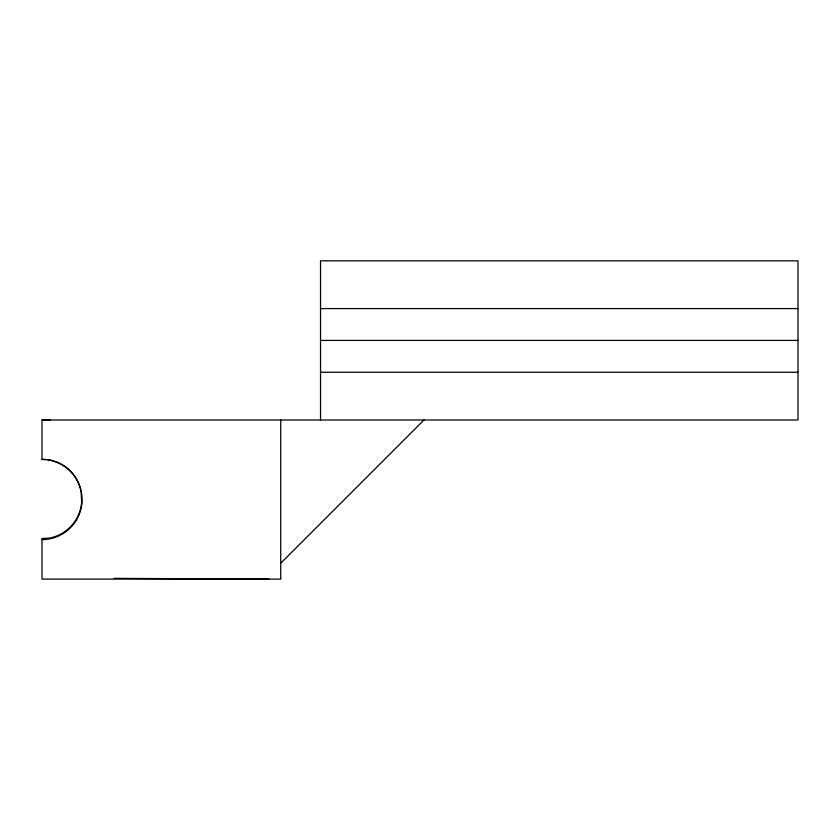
<?xml version="1.0" encoding="UTF-8"?>
<svg xmlns="http://www.w3.org/2000/svg" width="840" height="840" viewBox="0 0 840 840"><rect width="100%" height="100%" fill="white"/><g stroke="black" fill="none" stroke-linecap="round" stroke-linejoin="round"><path stroke-width="1.26" d="M280.739 563.241L423.98 420M42 539.606A40.057 40.057 0 0 0 82.058 499.548A40.057 40.057 0 0 0 42 459.491L42 420L50.012 420M42 459.491L45.276 459.333M320.523 308.584L798 308.584M320.523 340.421L798 340.421M320.523 372.256L798 372.256M42 420L798 420L798 260.841L320.523 260.841L320.523 420M268.8 579.096L42 579.096L42 538.482L49.098 538.146A39.785 39.785 0 0 0 81.659 502.268L81.155 491.894A39.785 39.785 0 0 0 73.174 474.264M114.104 578.34L280.739 579.159L280.739 420M47.849 459.638A39.785 39.785 0 0 1 54.201 461.118M55.43 461.538A39.785 39.785 0 0 1 72.356 473.267"/></g></svg>
